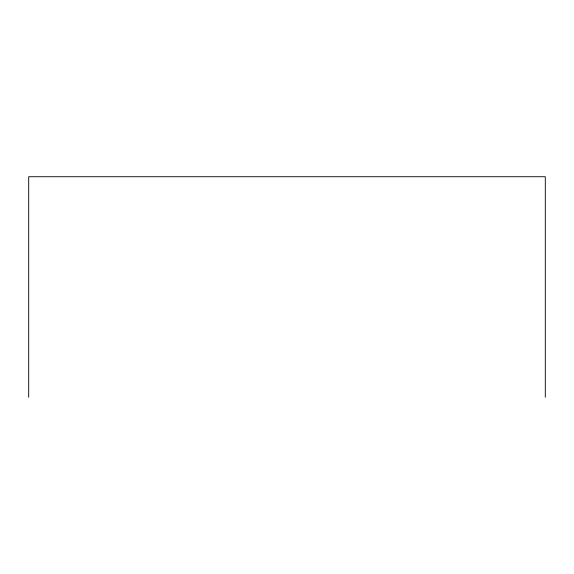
<?xml version="1.0" encoding="UTF-8"?>
<svg xmlns="http://www.w3.org/2000/svg" width="574" height="574" viewBox="0 0 574 574"><rect width="100%" height="100%" fill="white"/><g stroke="black" fill="none" stroke-linecap="round" stroke-linejoin="round"><path stroke-width="0.86" d="M545.3 397.273L545.3 176.727L28.7 176.727L28.7 397.273"/></g></svg>
